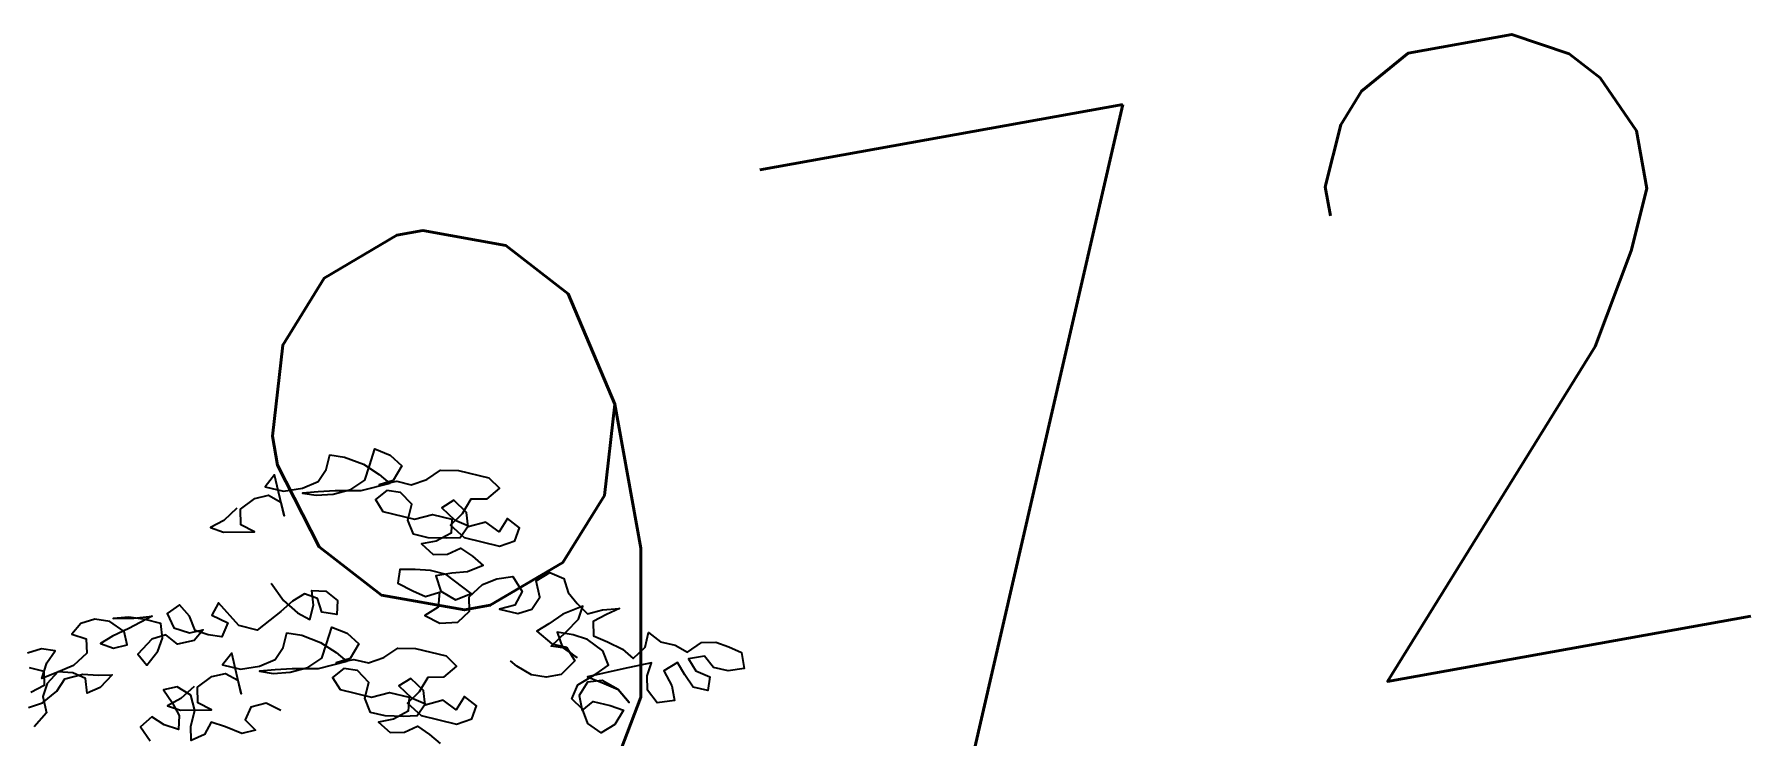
# Model space of a CAD drawing. Header units: inches. Extents: x 350994 to 353538, y 1581369 to 1583842.
# Drawn here: x 351707.667 to 351709.9, y 1583594.808 to 1583595.72 of the extents above; entities that cross this region are included whole.
import ezdxf
from ezdxf.enums import TextEntityAlignment as Align

# ---------------------------------------------------------------- set-up
doc = ezdxf.new("R2010")
doc.units = ezdxf.units.IN
doc.header["$MEASUREMENT"] = 0
doc.linetypes.add('1', pattern=[0])
doc.layers.add('LEVELS', color=184, linetype='Continuous')
doc.layers.add('TREE', color=81, linetype='1')
doc.styles.add('ROMANS', font='ROMANS.shx')

# ---------------------------------------------------------------- blocks, each defined once
blk = doc.blocks.new('TREE_4')
at = {"color": 94}
for points in [[(-470, 8776.1), (-493.2, 8741.5), (-519.3, 8718.4), (-487.5, 8715.4), (-418, 8732.7), (-452.7, 8741.4), (-461.4, 8776.1), (-435.3, 8807.9), (-406.4, 8822.4), (-374.6, 8813.6), (-360.2, 8784.7), (-403.5, 8871.5), (-417.9, 8839.7), (-374.6, 8839.7), (-334.1, 8857), (-302.3, 8880.1), (-290.7, 8911.9), (-290.6, 8946.6), (-255.9, 8949.4), (-209.7, 8943.6), (-169.2, 8929.1), (-140.3, 8914.6), (-201.1, 8882.9), (-258.9, 8868.5), (-296.5, 8856.9), (-331.2, 8845.4), (-299.4, 8848.3), (-261.8, 8859.8), (-224.2, 8880), (-198.1, 8908.9), (-195.2, 8943.6), (-192.3, 8984.1), (-154.7, 8978.3), (-122.9, 8960.9), (-134.5, 8923.3), (-163.5, 8906), (-125.8, 8923.3), (-91.2, 8923.3), (-59.3, 8943.5), (-33.3, 8972.4), (7.2, 8981), (79.5, 8980.9), (108.4, 8963.6), (85.2, 8931.8), (50.5, 8923.1), (38.9, 8885.6), (18.7, 8853.8), (56.2, 8833.5), (140.1, 8833.4), (171.9, 8853.6), (174.8, 8885.4), (143, 8899.9), (131.4, 8865.2), (96.7, 8879.7), (59.1, 8859.5), (47.6, 8891.3), (12.9, 8911.6), (-10.2, 8888.5), (24.4, 8868.2), (59.1, 8862.4), (47.5, 8830.6), (15.7, 8822), (-24.8, 8813.3), (-59.4, 8813.4), (-79.7, 8842.3), (-79.6, 8879.9), (-111.4, 8900.1), (-143.2, 8897.3), (-163.5, 8871.3), (-140.4, 8848.1), (-65.2, 8848.1), (-27.6, 8868.3), (18.7, 8868.2), (24.4, 8836.4), (-4.5, 8810.4), (-36.3, 8796), (-4.5, 8778.6), (27.3, 8787.3), (53.3, 8807.5), (85.1, 8795.9), (114, 8781.4), (82.2, 8758.3), (47.5, 8746.8), (12.8, 8732.3), (33, 8700.5), (70.5, 8688.9), (102.4, 8712), (35.9, 8741), (-1.7, 8741), (-36.4, 8735.3), (-71.1, 8726.6), (-68.2, 8694.8), (-30.7, 8686.1), (1.1, 8680.3), (30.1, 8697.6), (35.8, 8662.9), (9.8, 8636.9), (47.4, 8628.2), (87.8, 8639.7), (108.1, 8671.5), (99.5, 8703.3), (122.6, 8738), (151.6, 8758.2), (186.3, 8772.7), (215.2, 8743.7), (206.5, 8709), (174.6, 8691.7), (218, 8691.7), (246.9, 8709), (258.5, 8740.8), (241.2, 8775.5), (267.3, 8801.5), (301.9, 8795.7), (319.3, 8766.8), (345.3, 8746.5), (374.2, 8729.1), (406, 8746.4), (443.6, 8758), (417.5, 8737.7), (391.5, 8714.6), (400.1, 8682.8), (434.8, 8677), (472.4, 8668.3), (501.3, 8653.8), (521.6, 8685.6), (521.6, 8720.3), (553.4, 8705.8), (588.1, 8705.8), (619.9, 8697.1), (645.9, 8726), (677.8, 8734.6), (709.6, 8731.7), (741.4, 8725.9), (755.8, 8691.2), (721.1, 8676.8), (686.4, 8676.8), (660.4, 8697), (625.7, 8682.6), (648.8, 8659.5), (683.5, 8653.7), (686.3, 8621.9), (651.6, 8621.9), (625.6, 8645), (602.5, 8668.2), (576.5, 8642.2), (602.5, 8613.3), (616.9, 8581.4), (579.3, 8567), (550.4, 8590.2), (541.8, 8622), (544.7, 8653.8), (483.9, 8624.9), (408.7, 8587.4), (449.2, 8581.6), (483.9, 8575.8), (515.7, 8552.6), (483.9, 8575.8), (443.4, 8587.4), (411.6, 8575.8), (400, 8541.2), (414.4, 8509.3), (434.7, 8535.3), (475.2, 8535.3), (507, 8532.4), (495.4, 8494.8), (469.3, 8468.8), (434.7, 8483.3), (414.4, 8512.2), (385.6, 8529.6), (391.4, 8564.3), (426.1, 8599), (449.2, 8625), (429, 8653.9), (388.6, 8671.3), (353.9, 8674.2), (316.3, 8671.3), (336.5, 8639.5), (374.1, 8625), (342.3, 8639.5), (310.5, 8636.7), (336.5, 8677.1), (356.8, 8711.8), (359.7, 8743.6), (319.2, 8714.7), (293.2, 8685.8), (270, 8662.7), (310.5, 8642.4), (345.2, 8642.4), (371.2, 8616.4), (348, 8578.8), (316.2, 8564.4), (281.5, 8561.5), (243.9, 8573.1), (226.6, 8581.8)], [(-352.9, 8626.4), (-315.4, 8594.5), (-277.8, 8574.3), (-246, 8565.6), (-246, 8600.3), (-257.5, 8632.1), (-225.7, 8637.8), (-193.9, 8623.3), (-188.2, 8591.5), (-222.9, 8588.7), (-240.2, 8617.6), (-272, 8620.5), (-295.1, 8597.4), (-315.4, 8568.5), (-335.7, 8542.5), (-358.8, 8513.6), (-402.2, 8513.7), (-460, 8554.2), (-468.7, 8522.4), (-428.2, 8513.7), (-434, 8479), (-465.8, 8476.1), (-497.6, 8479), (-517.8, 8508), (-546.7, 8528.2), (-569.9, 8502.2), (-546.8, 8473.3), (-509.2, 8470.4), (-480.3, 8484.8), (-494.8, 8455.9), (-529.5, 8438.6), (-561.3, 8453.1), (-590.2, 8435.8), (-613.4, 8395.3), (-587.4, 8375), (-570, 8412.6), (-567.1, 8444.4), (-578.6, 8476.2), (-616.2, 8476.3), (-653.8, 8473.4), (-688.5, 8461.9), (-642.2, 8473.4), (-601.7, 8487.8), (-648, 8447.4), (-679.8, 8421.4), (-703, 8398.3), (-671.2, 8395.4), (-642.3, 8409.8), (-656.7, 8438.7), (-694.3, 8453.2), (-729, 8450.3), (-757.9, 8433), (-772.4, 8404.1), (-737.7, 8401.2), (-729, 8369.4), (-752.2, 8334.7), (-786.9, 8308.7), (-815.9, 8288.5), (-812.9, 8326.1), (-801.3, 8357.9), (-833.1, 8355), (-862.1, 8337.7)], [(-850.5, 8305.9), (-815.8, 8305.9), (-807.2, 8274.1), (-833.2, 8250.9)], [(-830.4, 8216.2), (-801.4, 8233.6), (-775.4, 8268.2), (-763.8, 8300), (-726.2, 8320.2), (-691.5, 8326), (-659.7, 8334.6), (-680, 8300), (-706, 8279.7), (-717.5, 8311.6), (-749.3, 8317.4), (-784, 8311.6), (-801.4, 8279.8), (-804.3, 8248), (-787, 8213.3), (-807.3, 8175.7)], [(-470, 8353), (-493.2, 8318.3), (-519.3, 8295.2), (-487.5, 8292.3), (-418, 8309.5), (-452.7, 8318.2), (-461.4, 8352.9), (-435.3, 8384.7), (-406.4, 8399.2), (-374.6, 8390.5), (-360.2, 8361.5), (-403.5, 8448.3), (-417.9, 8416.5), (-374.6, 8416.5), (-334.1, 8433.8), (-302.3, 8456.9), (-290.7, 8488.7), (-290.6, 8523.4), (-255.9, 8526.2), (-209.7, 8520.4), (-169.2, 8505.9), (-140.3, 8491.4), (-201.1, 8459.7), (-258.9, 8445.3), (-296.5, 8433.8), (-331.2, 8422.2), (-299.4, 8425.1), (-261.8, 8436.6), (-224.2, 8456.8), (-198.1, 8485.7), (-195.2, 8520.4), (-192.3, 8560.9), (-154.7, 8555.1), (-122.9, 8537.7), (-134.5, 8500.1), (-163.5, 8482.8), (-125.8, 8500.1), (-91.2, 8500.1), (-59.3, 8520.3), (-33.3, 8549.2), (7.2, 8557.8), (79.5, 8557.7), (108.4, 8540.4), (85.2, 8508.6), (50.5, 8499.9), (38.9, 8462.4), (18.7, 8430.6), (56.2, 8410.3), (140.1, 8410.2), (171.9, 8430.4), (174.8, 8462.2), (143, 8476.7), (131.4, 8442), (96.7, 8456.5), (59.1, 8436.3), (47.6, 8468.1), (12.9, 8488.4), (-10.2, 8465.3), (24.4, 8445), (59.1, 8439.2), (47.5, 8407.4), (15.7, 8398.8), (-24.8, 8390.1), (-59.4, 8390.2), (-79.7, 8419.1), (-79.6, 8456.7), (-111.4, 8477), (-143.2, 8474.1), (-163.5, 8448.1), (-140.4, 8424.9), (-65.2, 8424.9), (-27.6, 8445.1), (18.7, 8445), (24.4, 8413.2), (-4.5, 8387.2), (-36.3, 8372.8), (-4.5, 8355.4), (27.3, 8364.1), (53.3, 8384.3), (85.1, 8372.7), (114, 8358.2)], [(-261.6, 8345.6), (-299.2, 8354.3), (-331, 8337), (-336.9, 8305.2), (-308, 8287.8), (-336.9, 8273.4), (-377.4, 8279.2), (-412, 8282.1), (-420.7, 8250.3), (-446.8, 8230.1), (-455.4, 8261.9), (-455.4, 8299.5), (-472.7, 8331.3), (-507.4, 8342.9), (-536.3, 8328.5), (-510.3, 8305.3), (-487.2, 8279.3), (-481.5, 8247.5), (-516.2, 8250.4), (-548, 8262), (-568.2, 8233.1), (-539.3, 8207.1)]]:
    blk.add_lwpolyline(points, dxfattribs=at)

msp = doc.modelspace()

# ---------------------------------------------------------------- block references
at = {"layer": 'TREE', "lineweight": 5, "xscale": 0.0005632341247466223, "yscale": 0.0005632341530485974, "zscale": 0.0005632341444477617, "rotation": 346.4411541233163}
msp.add_blockref('TREE_4', (351707.0287, 1583590.2361), dxfattribs=at)

# ---------------------------------------------------------------- texts
at = {"layer": 'LEVELS', "lineweight": 9, "style": 'ROMANS'}
msp.add_text('61.972', height=0.8, rotation=10.2158, dxfattribs=at).set_placement((351708.0742, 1583595.0407, -28.3309), align=Align.MIDDLE_CENTER)

doc.saveas('drawing.dxf')
